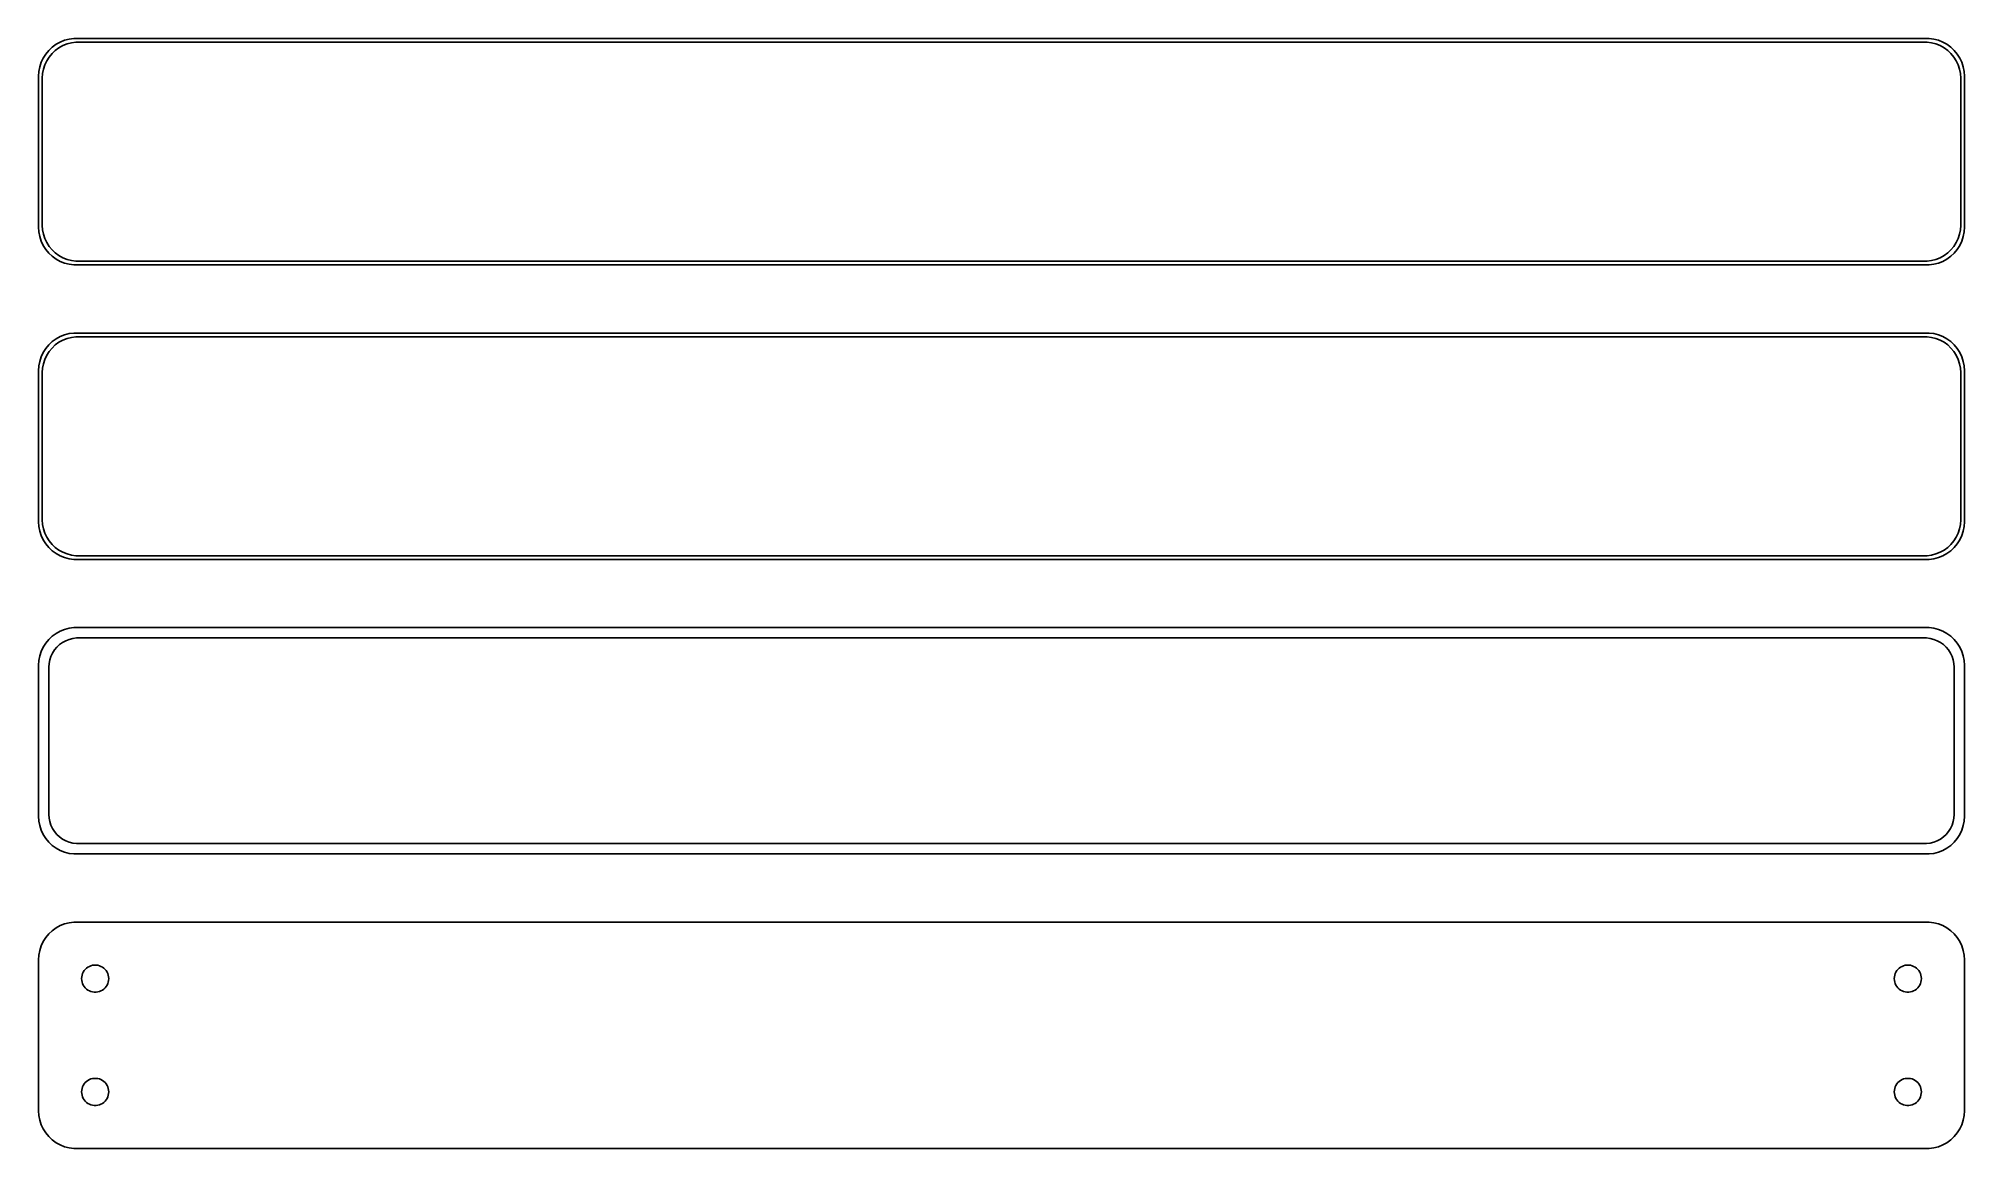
# Model space of a CAD drawing. Header units: metres. Extents: x -128 to 128, y 102 to 249.
import ezdxf

# ---------------------------------------------------------------- set-up
doc = ezdxf.new("R2010")
doc.units = ezdxf.units.M

msp = doc.modelspace()

# ---------------------------------------------------------------- linework, layer by layer
for p, q in [((-126.145, 247.423), (-126.545, 246.939)), ((-125.687, 247.853), (-126.145, 247.423)), ((-125.713, 247.002), (-125.278, 247.41)), ((-125.179, 248.222), (-125.687, 247.853)), ((-125.278, 247.41), (-124.795, 247.761)), ((-124.629, 248.524), (-125.179, 248.222)), ((-124.795, 247.761), (-124.272, 248.048)), ((-124.045, 248.755), (-124.629, 248.524)), ((-124.272, 248.048), (-123.718, 248.268)), ((-123.437, 248.911), (-124.045, 248.755)), ((-123.718, 248.268), (-123.14, 248.416)), ((-122.814, 248.99), (-123.437, 248.911)), ((-123.14, 248.416), (-122.548, 248.491)), ((122.814, 248.99), (-122.814, 248.99)), ((-122.548, 248.491), (122.548, 248.491)), ((122.548, 248.491), (123.14, 248.416)), ((123.437, 248.911), (122.814, 248.99)), ((123.14, 248.416), (123.718, 248.268)), ((124.045, 248.755), (123.437, 248.911)), ((123.718, 248.268), (124.272, 248.048)), ((124.629, 248.524), (124.045, 248.755)), ((124.272, 248.048), (124.795, 247.761)), ((125.179, 248.222), (124.629, 248.524)), ((124.795, 247.761), (125.278, 247.41)), ((125.687, 247.853), (125.179, 248.222)), ((125.278, 247.41), (125.713, 247.002)), ((126.145, 247.423), (125.687, 247.853)), ((126.545, 246.939), (126.145, 247.423)), ((-127.343, 245.243), (-127.461, 244.627)), ((-127.149, 245.841), (-127.343, 245.243)), ((-126.882, 246.409), (-127.149, 245.841)), ((-126.963, 244.345), (-126.851, 244.931)), ((-126.545, 246.939), (-126.882, 246.409)), ((-126.851, 244.931), (-126.666, 245.499)), ((-126.666, 245.499), (-126.412, 246.038)), ((-126.412, 246.038), (-126.093, 246.542)), ((-126.093, 246.542), (-125.713, 247.002)), ((125.713, 247.002), (126.093, 246.542)), ((126.093, 246.542), (126.412, 246.038)), ((126.412, 246.038), (126.666, 245.499)), ((126.882, 246.409), (126.545, 246.939)), ((126.666, 245.499), (126.851, 244.931)), ((126.851, 244.931), (126.963, 244.345)), ((127.149, 245.841), (126.882, 246.409)), ((127.343, 245.243), (127.149, 245.841)), ((127.461, 244.627), (127.343, 245.243)), ((-127.461, 244.627), (-127.5, 244)), ((-127.5, 244), (-127.5, 224)), ((-127, 243.75), (-126.963, 244.345)), ((-127, 224.25), (-127, 243.75)), ((126.963, 244.345), (127, 243.75)), ((127, 243.75), (127, 224.25)), ((127.5, 244), (127.461, 244.627)), ((127.5, 224), (127.5, 244)), ((-127.5, 224), (-127.461, 223.373)), ((-127.461, 223.373), (-127.343, 222.757)), ((-127.343, 222.757), (-127.149, 222.159)), ((-127.149, 222.159), (-126.882, 221.591)), ((-126.963, 223.655), (-127, 224.25)), ((-126.851, 223.069), (-126.963, 223.655)), ((-126.666, 222.501), (-126.851, 223.069)), ((-126.412, 221.962), (-126.666, 222.501)), ((-126.093, 221.458), (-126.412, 221.962)), ((126.412, 221.962), (126.093, 221.458)), ((126.666, 222.501), (126.412, 221.962)), ((126.851, 223.069), (126.666, 222.501)), ((126.963, 223.655), (126.851, 223.069)), ((126.882, 221.591), (127.149, 222.159)), ((127, 224.25), (126.963, 223.655)), ((127.149, 222.159), (127.343, 222.757)), ((127.343, 222.757), (127.461, 223.373)), ((127.461, 223.373), (127.5, 224)), ((-126.882, 221.591), (-126.545, 221.061)), ((-126.545, 221.061), (-126.145, 220.577)), ((-126.145, 220.577), (-125.687, 220.147)), ((-125.713, 220.998), (-126.093, 221.458)), ((-125.278, 220.59), (-125.713, 220.998)), ((-125.687, 220.147), (-125.179, 219.778)), ((-124.795, 220.239), (-125.278, 220.59)), ((-125.179, 219.778), (-124.629, 219.476)), ((-124.272, 219.952), (-124.795, 220.239)), ((-124.629, 219.476), (-124.045, 219.245)), ((-123.718, 219.732), (-124.272, 219.952)), ((-123.14, 219.584), (-123.718, 219.732)), ((-122.548, 219.509), (-123.14, 219.584)), ((122.548, 219.509), (-122.548, 219.509)), ((123.14, 219.584), (122.548, 219.509)), ((123.718, 219.732), (123.14, 219.584)), ((124.272, 219.952), (123.718, 219.732)), ((124.045, 219.245), (124.629, 219.476)), ((124.795, 220.239), (124.272, 219.952)), ((124.629, 219.476), (125.179, 219.778)), ((125.278, 220.59), (124.795, 220.239)), ((125.179, 219.778), (125.687, 220.147)), ((125.713, 220.998), (125.278, 220.59)), ((125.687, 220.147), (126.145, 220.577)), ((126.093, 221.458), (125.713, 220.998)), ((126.145, 220.577), (126.545, 221.061)), ((126.545, 221.061), (126.882, 221.591)), ((-124.045, 219.245), (-123.437, 219.089)), ((-123.437, 219.089), (-122.814, 219.01)), ((-122.814, 219.01), (122.814, 219.01)), ((122.814, 219.01), (123.437, 219.089)), ((123.437, 219.089), (124.045, 219.245)), ((-125.179, 209.222), (-125.687, 208.853)), ((-124.629, 209.524), (-125.179, 209.222)), ((-124.045, 209.755), (-124.629, 209.524)), ((-124.272, 209.048), (-123.718, 209.268)), ((-123.437, 209.911), (-124.045, 209.755)), ((-123.718, 209.268), (-123.14, 209.416)), ((-122.814, 209.99), (-123.437, 209.911)), ((-123.14, 209.416), (-122.548, 209.491)), ((122.814, 209.99), (-122.814, 209.99)), ((-122.548, 209.491), (122.548, 209.491)), ((122.548, 209.491), (123.14, 209.416)), ((123.437, 209.911), (122.814, 209.99)), ((123.14, 209.416), (123.718, 209.268)), ((124.045, 209.755), (123.437, 209.911)), ((123.718, 209.268), (124.272, 209.048)), ((124.629, 209.524), (124.045, 209.755)), ((125.179, 209.222), (124.629, 209.524)), ((125.687, 208.853), (125.179, 209.222)), ((-127.149, 206.841), (-127.343, 206.243)), ((-126.882, 207.409), (-127.149, 206.841)), ((-126.545, 207.939), (-126.882, 207.409)), ((-126.666, 206.499), (-126.412, 207.038)), ((-126.145, 208.423), (-126.545, 207.939)), ((-126.412, 207.038), (-126.093, 207.542)), ((-125.687, 208.853), (-126.145, 208.423)), ((-126.093, 207.542), (-125.713, 208.002)), ((-125.713, 208.002), (-125.278, 208.41)), ((-125.278, 208.41), (-124.795, 208.761)), ((-124.795, 208.761), (-124.272, 209.048)), ((124.272, 209.048), (124.795, 208.761)), ((124.795, 208.761), (125.278, 208.41)), ((125.278, 208.41), (125.713, 208.002)), ((126.145, 208.423), (125.687, 208.853)), ((125.713, 208.002), (126.093, 207.542)), ((126.093, 207.542), (126.412, 207.038)), ((126.545, 207.939), (126.145, 208.423)), ((126.412, 207.038), (126.666, 206.499)), ((126.882, 207.409), (126.545, 207.939)), ((127.149, 206.841), (126.882, 207.409)), ((127.343, 206.243), (127.149, 206.841)), ((-127.461, 205.627), (-127.5, 205)), ((-127.5, 205), (-127.5, 185)), ((-127.343, 206.243), (-127.461, 205.627)), ((-127, 204.75), (-126.963, 205.345)), ((-127, 185.25), (-127, 204.75)), ((-126.963, 205.345), (-126.851, 205.931)), ((-126.851, 205.931), (-126.666, 206.499)), ((126.666, 206.499), (126.851, 205.931)), ((126.851, 205.931), (126.963, 205.345)), ((126.963, 205.345), (127, 204.75)), ((127, 204.75), (127, 185.25)), ((127.461, 205.627), (127.343, 206.243)), ((127.5, 205), (127.461, 205.627)), ((127.5, 185), (127.5, 205)), ((-127.5, 185), (-127.461, 184.373)), ((-127.461, 184.373), (-127.343, 183.757)), ((-127.343, 183.757), (-127.149, 183.159)), ((-126.963, 184.655), (-127, 185.25)), ((-126.851, 184.069), (-126.963, 184.655)), ((-126.666, 183.501), (-126.851, 184.069)), ((126.851, 184.069), (126.666, 183.501)), ((126.963, 184.655), (126.851, 184.069)), ((127, 185.25), (126.963, 184.655)), ((127.149, 183.159), (127.343, 183.757)), ((127.343, 183.757), (127.461, 184.373)), ((127.461, 184.373), (127.5, 185)), ((-127.149, 183.159), (-126.882, 182.591)), ((-126.882, 182.591), (-126.545, 182.061)), ((-126.412, 182.962), (-126.666, 183.501)), ((-126.545, 182.061), (-126.145, 181.577)), ((-126.093, 182.458), (-126.412, 182.962)), ((-126.145, 181.577), (-125.687, 181.147)), ((-125.713, 181.998), (-126.093, 182.458)), ((-125.278, 181.59), (-125.713, 181.998)), ((-125.687, 181.147), (-125.179, 180.778)), ((-124.795, 181.239), (-125.278, 181.59)), ((-124.272, 180.952), (-124.795, 181.239)), ((124.795, 181.239), (124.272, 180.952)), ((125.278, 181.59), (124.795, 181.239)), ((125.179, 180.778), (125.687, 181.147)), ((125.713, 181.998), (125.278, 181.59)), ((125.687, 181.147), (126.145, 181.577)), ((126.093, 182.458), (125.713, 181.998)), ((126.412, 182.962), (126.093, 182.458)), ((126.145, 181.577), (126.545, 182.061)), ((126.666, 183.501), (126.412, 182.962)), ((126.545, 182.061), (126.882, 182.591)), ((126.882, 182.591), (127.149, 183.159)), ((-125.179, 180.778), (-124.629, 180.476)), ((-124.629, 180.476), (-124.045, 180.245)), ((-123.718, 180.732), (-124.272, 180.952)), ((-124.045, 180.245), (-123.437, 180.089)), ((-123.14, 180.584), (-123.718, 180.732)), ((-123.437, 180.089), (-122.814, 180.01)), ((-122.548, 180.509), (-123.14, 180.584)), ((-122.814, 180.01), (122.814, 180.01)), ((122.548, 180.509), (-122.548, 180.509)), ((123.14, 180.584), (122.548, 180.509)), ((122.814, 180.01), (123.437, 180.089)), ((123.718, 180.732), (123.14, 180.584)), ((123.437, 180.089), (124.045, 180.245)), ((124.272, 180.952), (123.718, 180.732)), ((124.045, 180.245), (124.629, 180.476)), ((124.629, 180.476), (125.179, 180.778)), ((-123.437, 170.911), (-124.045, 170.755)), ((-122.814, 170.99), (-123.437, 170.911)), ((122.814, 170.99), (-122.814, 170.99)), ((123.437, 170.911), (122.814, 170.99)), ((124.045, 170.755), (123.437, 170.911)), ((-126.882, 168.409), (-127.149, 167.841)), ((-126.545, 168.939), (-126.882, 168.409)), ((-126.145, 169.423), (-126.545, 168.939)), ((-125.687, 169.853), (-126.145, 169.423)), ((-125.179, 170.222), (-125.687, 169.853)), ((-125.38, 168.024), (-125.071, 168.399)), ((-124.629, 170.524), (-125.179, 170.222)), ((-125.071, 168.399), (-124.716, 168.731)), ((-124.716, 168.731), (-124.323, 169.017)), ((-124.045, 170.755), (-124.629, 170.524)), ((-124.323, 169.017), (-123.898, 169.251)), ((-123.898, 169.251), (-123.446, 169.43)), ((-123.446, 169.43), (-122.975, 169.551)), ((-122.975, 169.551), (-122.493, 169.612)), ((-122.493, 169.612), (122.493, 169.612)), ((122.493, 169.612), (122.975, 169.551)), ((122.975, 169.551), (123.446, 169.43)), ((123.446, 169.43), (123.898, 169.251)), ((123.898, 169.251), (124.323, 169.017)), ((124.629, 170.524), (124.045, 170.755)), ((124.323, 169.017), (124.716, 168.731)), ((125.179, 170.222), (124.629, 170.524)), ((124.716, 168.731), (125.071, 168.399)), ((125.071, 168.399), (125.38, 168.024)), ((125.687, 169.853), (125.179, 170.222)), ((126.145, 169.423), (125.687, 169.853)), ((126.545, 168.939), (126.145, 169.423)), ((126.882, 168.409), (126.545, 168.939)), ((127.149, 167.841), (126.882, 168.409)), ((-127.461, 166.627), (-127.5, 166)), ((-127.5, 166), (-127.5, 146)), ((-127.343, 167.243), (-127.461, 166.627)), ((-127.149, 167.841), (-127.343, 167.243)), ((-126.119, 165.75), (-126.089, 166.235)), ((-126.119, 146.25), (-126.119, 165.75)), ((-126.089, 166.235), (-125.998, 166.712)), ((-125.998, 166.712), (-125.848, 167.174)), ((-125.848, 167.174), (-125.641, 167.614)), ((-125.641, 167.614), (-125.38, 168.024)), ((125.38, 168.024), (125.641, 167.614)), ((125.641, 167.614), (125.848, 167.174)), ((125.848, 167.174), (125.998, 166.712)), ((125.998, 166.712), (126.089, 166.235)), ((126.089, 166.235), (126.119, 165.75)), ((126.119, 165.75), (126.119, 146.25)), ((127.343, 167.243), (127.149, 167.841)), ((127.461, 166.627), (127.343, 167.243)), ((127.5, 166), (127.461, 166.627)), ((127.5, 146), (127.5, 166)), ((-127.5, 146), (-127.461, 145.373)), ((-127.461, 145.373), (-127.343, 144.757)), ((-126.089, 145.765), (-126.119, 146.25)), ((-125.998, 145.288), (-126.089, 145.765)), ((126.089, 145.765), (125.998, 145.288)), ((126.119, 146.25), (126.089, 145.765)), ((127.343, 144.757), (127.461, 145.373)), ((127.461, 145.373), (127.5, 146)), ((-127.343, 144.757), (-127.149, 144.159)), ((-127.149, 144.159), (-126.882, 143.591)), ((-126.882, 143.591), (-126.545, 143.061)), ((-126.545, 143.061), (-126.145, 142.577)), ((-125.848, 144.826), (-125.998, 145.288)), ((-125.641, 144.386), (-125.848, 144.826)), ((-125.38, 143.976), (-125.641, 144.386)), ((-125.071, 143.601), (-125.38, 143.976)), ((-124.716, 143.269), (-125.071, 143.601)), ((-124.323, 142.983), (-124.716, 143.269)), ((-123.898, 142.749), (-124.323, 142.983)), ((124.323, 142.983), (123.898, 142.749)), ((124.716, 143.269), (124.323, 142.983)), ((125.071, 143.601), (124.716, 143.269)), ((125.38, 143.976), (125.071, 143.601)), ((125.641, 144.386), (125.38, 143.976)), ((125.848, 144.826), (125.641, 144.386)), ((125.998, 145.288), (125.848, 144.826)), ((126.145, 142.577), (126.545, 143.061)), ((126.545, 143.061), (126.882, 143.591)), ((126.882, 143.591), (127.149, 144.159)), ((127.149, 144.159), (127.343, 144.757)), ((-126.145, 142.577), (-125.687, 142.147)), ((-125.687, 142.147), (-125.179, 141.778)), ((-125.179, 141.778), (-124.629, 141.476)), ((-124.629, 141.476), (-124.045, 141.245)), ((-124.045, 141.245), (-123.437, 141.089)), ((-123.446, 142.57), (-123.898, 142.749)), ((-122.975, 142.449), (-123.446, 142.57)), ((-123.437, 141.089), (-122.814, 141.01)), ((-122.493, 142.388), (-122.975, 142.449)), ((-122.814, 141.01), (122.814, 141.01)), ((122.493, 142.388), (-122.493, 142.388)), ((122.975, 142.449), (122.493, 142.388)), ((122.814, 141.01), (123.437, 141.089)), ((123.446, 142.57), (122.975, 142.449)), ((123.437, 141.089), (124.045, 141.245)), ((123.898, 142.749), (123.446, 142.57)), ((124.045, 141.245), (124.629, 141.476)), ((124.629, 141.476), (125.179, 141.778)), ((125.179, 141.778), (125.687, 142.147)), ((125.687, 142.147), (126.145, 142.577)), ((-126.145, 130.423), (-126.545, 129.939)), ((-125.687, 130.853), (-126.145, 130.423)), ((-125.179, 131.222), (-125.687, 130.853)), ((-124.629, 131.524), (-125.179, 131.222)), ((-124.045, 131.755), (-124.629, 131.524)), ((-123.437, 131.911), (-124.045, 131.755)), ((-122.814, 131.99), (-123.437, 131.911)), ((122.814, 131.99), (-122.814, 131.99)), ((123.437, 131.911), (122.814, 131.99)), ((124.045, 131.755), (123.437, 131.911)), ((124.629, 131.524), (124.045, 131.755)), ((125.179, 131.222), (124.629, 131.524)), ((125.687, 130.853), (125.179, 131.222)), ((126.145, 130.423), (125.687, 130.853)), ((126.545, 129.939), (126.145, 130.423)), ((-127.461, 127.627), (-127.5, 127)), ((-127.343, 128.243), (-127.461, 127.627)), ((-127.149, 128.841), (-127.343, 128.243)), ((-126.882, 129.409), (-127.149, 128.841)), ((-126.545, 129.939), (-126.882, 129.409)), ((126.882, 129.409), (126.545, 129.939)), ((127.149, 128.841), (126.882, 129.409)), ((127.343, 128.243), (127.149, 128.841)), ((127.461, 127.627), (127.343, 128.243)), ((127.5, 127), (127.461, 127.627)), ((-127.5, 127), (-127.5, 107)), ((-121.743, 124.948), (-121.674, 125.163)), ((-121.674, 125.163), (-121.577, 125.367)), ((-121.577, 125.367), (-121.456, 125.558)), ((-121.456, 125.558), (-121.312, 125.732)), ((-121.312, 125.732), (-121.147, 125.887)), ((-121.147, 125.887), (-120.964, 126.02)), ((-120.964, 126.02), (-120.766, 126.129)), ((-120.766, 126.129), (-120.556, 126.212)), ((-120.556, 126.212), (-120.337, 126.268)), ((-120.337, 126.268), (-120.113, 126.296)), ((-120.113, 126.296), (-119.887, 126.296)), ((-119.887, 126.296), (-119.663, 126.268)), ((-119.663, 126.268), (-119.444, 126.212)), ((-119.444, 126.212), (-119.234, 126.129)), ((-119.234, 126.129), (-119.036, 126.02)), ((-119.036, 126.02), (-118.853, 125.887)), ((-118.853, 125.887), (-118.688, 125.732)), ((-118.688, 125.732), (-118.544, 125.558)), ((-118.544, 125.558), (-118.423, 125.367)), ((-118.423, 125.367), (-118.326, 125.163)), ((-118.326, 125.163), (-118.257, 124.948)), ((118.257, 124.948), (118.326, 125.163)), ((118.326, 125.163), (118.423, 125.367)), ((118.423, 125.367), (118.544, 125.558)), ((118.544, 125.558), (118.688, 125.732)), ((118.688, 125.732), (118.853, 125.887)), ((118.853, 125.887), (119.036, 126.02)), ((119.036, 126.02), (119.234, 126.129)), ((119.234, 126.129), (119.444, 126.212)), ((119.444, 126.212), (119.663, 126.268)), ((119.663, 126.268), (119.887, 126.296)), ((119.887, 126.296), (120.113, 126.296)), ((120.113, 126.296), (120.337, 126.268)), ((120.337, 126.268), (120.556, 126.212)), ((120.556, 126.212), (120.766, 126.129)), ((120.766, 126.129), (120.964, 126.02)), ((120.964, 126.02), (121.147, 125.887)), ((121.147, 125.887), (121.312, 125.732)), ((121.312, 125.732), (121.456, 125.558)), ((121.456, 125.558), (121.577, 125.367)), ((121.577, 125.367), (121.674, 125.163)), ((121.674, 125.163), (121.743, 124.948)), ((127.5, 107), (127.5, 127)), ((-121.8, 124.5), (-121.786, 124.726)), ((-121.786, 124.274), (-121.8, 124.5)), ((-121.786, 124.726), (-121.743, 124.948)), ((-121.743, 124.052), (-121.786, 124.274)), ((-121.674, 123.837), (-121.743, 124.052)), ((-121.577, 123.633), (-121.674, 123.837)), ((-121.456, 123.442), (-121.577, 123.633)), ((-121.312, 123.268), (-121.456, 123.442)), ((-121.147, 123.113), (-121.312, 123.268)), ((-120.964, 122.98), (-121.147, 123.113)), ((-120.766, 122.871), (-120.964, 122.98)), ((-120.556, 122.788), (-120.766, 122.871)), ((-120.337, 122.732), (-120.556, 122.788)), ((-120.113, 122.704), (-120.337, 122.732)), ((-119.887, 122.704), (-120.113, 122.704)), ((-119.663, 122.732), (-119.887, 122.704)), ((-119.444, 122.788), (-119.663, 122.732)), ((-119.234, 122.871), (-119.444, 122.788)), ((-119.036, 122.98), (-119.234, 122.871)), ((-118.853, 123.113), (-119.036, 122.98)), ((-118.688, 123.268), (-118.853, 123.113)), ((-118.544, 123.442), (-118.688, 123.268)), ((-118.423, 123.633), (-118.544, 123.442)), ((-118.326, 123.837), (-118.423, 123.633)), ((-118.257, 124.052), (-118.326, 123.837)), ((-118.257, 124.948), (-118.214, 124.726)), ((-118.214, 124.274), (-118.257, 124.052)), ((-118.214, 124.726), (-118.2, 124.5)), ((-118.2, 124.5), (-118.214, 124.274)), ((118.2, 124.5), (118.214, 124.726)), ((118.214, 124.274), (118.2, 124.5)), ((118.214, 124.726), (118.257, 124.948)), ((118.257, 124.052), (118.214, 124.274)), ((118.326, 123.837), (118.257, 124.052)), ((118.423, 123.633), (118.326, 123.837)), ((118.544, 123.442), (118.423, 123.633)), ((118.688, 123.268), (118.544, 123.442)), ((118.853, 123.113), (118.688, 123.268)), ((119.036, 122.98), (118.853, 123.113)), ((119.234, 122.871), (119.036, 122.98)), ((119.444, 122.788), (119.234, 122.871)), ((119.663, 122.732), (119.444, 122.788)), ((119.887, 122.704), (119.663, 122.732)), ((120.113, 122.704), (119.887, 122.704)), ((120.337, 122.732), (120.113, 122.704)), ((120.556, 122.788), (120.337, 122.732)), ((120.766, 122.871), (120.556, 122.788)), ((120.964, 122.98), (120.766, 122.871)), ((121.147, 123.113), (120.964, 122.98)), ((121.312, 123.268), (121.147, 123.113)), ((121.456, 123.442), (121.312, 123.268)), ((121.577, 123.633), (121.456, 123.442)), ((121.674, 123.837), (121.577, 123.633)), ((121.743, 124.052), (121.674, 123.837)), ((121.743, 124.948), (121.786, 124.726)), ((121.786, 124.274), (121.743, 124.052)), ((121.786, 124.726), (121.8, 124.5)), ((121.8, 124.5), (121.786, 124.274)), ((-121.8, 109.5), (-121.786, 109.726)), ((-121.786, 109.726), (-121.743, 109.948)), ((-121.743, 109.948), (-121.674, 110.163)), ((-121.674, 110.163), (-121.577, 110.367)), ((-121.577, 110.367), (-121.456, 110.558)), ((-121.456, 110.558), (-121.312, 110.732)), ((-121.312, 110.732), (-121.147, 110.887)), ((-121.147, 110.887), (-120.964, 111.02)), ((-120.964, 111.02), (-120.766, 111.129)), ((-120.766, 111.129), (-120.556, 111.212)), ((-120.556, 111.212), (-120.337, 111.268)), ((-120.337, 111.268), (-120.113, 111.296)), ((-120.113, 111.296), (-119.887, 111.296)), ((-119.887, 111.296), (-119.663, 111.268)), ((-119.663, 111.268), (-119.444, 111.212)), ((-119.444, 111.212), (-119.234, 111.129)), ((-119.234, 111.129), (-119.036, 111.02)), ((-119.036, 111.02), (-118.853, 110.887)), ((-118.853, 110.887), (-118.688, 110.732)), ((-118.688, 110.732), (-118.544, 110.558)), ((-118.544, 110.558), (-118.423, 110.367)), ((-118.423, 110.367), (-118.326, 110.163)), ((-118.326, 110.163), (-118.257, 109.948)), ((-118.257, 109.948), (-118.214, 109.726)), ((-118.214, 109.726), (-118.2, 109.5)), ((118.2, 109.5), (118.214, 109.726)), ((118.214, 109.726), (118.257, 109.948)), ((118.257, 109.948), (118.326, 110.163)), ((118.326, 110.163), (118.423, 110.367)), ((118.423, 110.367), (118.544, 110.558)), ((118.544, 110.558), (118.688, 110.732)), ((118.688, 110.732), (118.853, 110.887)), ((118.853, 110.887), (119.036, 111.02)), ((119.036, 111.02), (119.234, 111.129)), ((119.234, 111.129), (119.444, 111.212)), ((119.444, 111.212), (119.663, 111.268)), ((119.663, 111.268), (119.887, 111.296)), ((119.887, 111.296), (120.113, 111.296)), ((120.113, 111.296), (120.337, 111.268)), ((120.337, 111.268), (120.556, 111.212)), ((120.556, 111.212), (120.766, 111.129)), ((120.766, 111.129), (120.964, 111.02)), ((120.964, 111.02), (121.147, 110.887)), ((121.147, 110.887), (121.312, 110.732)), ((121.312, 110.732), (121.456, 110.558)), ((121.456, 110.558), (121.577, 110.367)), ((121.577, 110.367), (121.674, 110.163)), ((121.674, 110.163), (121.743, 109.948)), ((121.743, 109.948), (121.786, 109.726)), ((121.786, 109.726), (121.8, 109.5)), ((-121.786, 109.274), (-121.8, 109.5)), ((-121.743, 109.052), (-121.786, 109.274)), ((-121.674, 108.837), (-121.743, 109.052)), ((-121.577, 108.633), (-121.674, 108.837)), ((-121.456, 108.442), (-121.577, 108.633)), ((-121.312, 108.268), (-121.456, 108.442)), ((-121.147, 108.113), (-121.312, 108.268)), ((-120.964, 107.98), (-121.147, 108.113)), ((-120.766, 107.871), (-120.964, 107.98)), ((-120.556, 107.788), (-120.766, 107.871)), ((-120.337, 107.732), (-120.556, 107.788)), ((-120.113, 107.704), (-120.337, 107.732)), ((-119.887, 107.704), (-120.113, 107.704)), ((-119.663, 107.732), (-119.887, 107.704)), ((-119.444, 107.788), (-119.663, 107.732)), ((-119.234, 107.871), (-119.444, 107.788)), ((-119.036, 107.98), (-119.234, 107.871)), ((-118.853, 108.113), (-119.036, 107.98)), ((-118.688, 108.268), (-118.853, 108.113)), ((-118.544, 108.442), (-118.688, 108.268)), ((-118.423, 108.633), (-118.544, 108.442)), ((-118.326, 108.837), (-118.423, 108.633)), ((-118.257, 109.052), (-118.326, 108.837)), ((-118.214, 109.274), (-118.257, 109.052)), ((-118.2, 109.5), (-118.214, 109.274)), ((118.214, 109.274), (118.2, 109.5)), ((118.257, 109.052), (118.214, 109.274)), ((118.326, 108.837), (118.257, 109.052)), ((118.423, 108.633), (118.326, 108.837)), ((118.544, 108.442), (118.423, 108.633)), ((118.688, 108.268), (118.544, 108.442)), ((118.853, 108.113), (118.688, 108.268)), ((119.036, 107.98), (118.853, 108.113)), ((119.234, 107.871), (119.036, 107.98)), ((119.444, 107.788), (119.234, 107.871)), ((119.663, 107.732), (119.444, 107.788)), ((119.887, 107.704), (119.663, 107.732)), ((120.113, 107.704), (119.887, 107.704)), ((120.337, 107.732), (120.113, 107.704)), ((120.556, 107.788), (120.337, 107.732)), ((120.766, 107.871), (120.556, 107.788)), ((120.964, 107.98), (120.766, 107.871)), ((121.147, 108.113), (120.964, 107.98)), ((121.312, 108.268), (121.147, 108.113)), ((121.456, 108.442), (121.312, 108.268)), ((121.577, 108.633), (121.456, 108.442)), ((121.674, 108.837), (121.577, 108.633)), ((121.743, 109.052), (121.674, 108.837)), ((121.786, 109.274), (121.743, 109.052)), ((121.8, 109.5), (121.786, 109.274)), ((-127.5, 107), (-127.461, 106.373)), ((-127.461, 106.373), (-127.343, 105.757)), ((-127.343, 105.757), (-127.149, 105.159)), ((-127.149, 105.159), (-126.882, 104.591)), ((-126.882, 104.591), (-126.545, 104.061)), ((126.545, 104.061), (126.882, 104.591)), ((126.882, 104.591), (127.149, 105.159)), ((127.149, 105.159), (127.343, 105.757)), ((127.343, 105.757), (127.461, 106.373)), ((127.461, 106.373), (127.5, 107)), ((-126.545, 104.061), (-126.145, 103.577)), ((-126.145, 103.577), (-125.687, 103.147)), ((-125.687, 103.147), (-125.179, 102.778)), ((-125.179, 102.778), (-124.629, 102.476)), ((-124.629, 102.476), (-124.045, 102.245)), ((-124.045, 102.245), (-123.437, 102.089)), ((-123.437, 102.089), (-122.814, 102.01)), ((-122.814, 102.01), (122.814, 102.01)), ((122.814, 102.01), (123.437, 102.089)), ((123.437, 102.089), (124.045, 102.245)), ((124.045, 102.245), (124.629, 102.476)), ((124.629, 102.476), (125.179, 102.778)), ((125.179, 102.778), (125.687, 103.147)), ((125.687, 103.147), (126.145, 103.577)), ((126.145, 103.577), (126.545, 104.061))]:
    msp.add_line(p, q)

doc.saveas('drawing.dxf')
